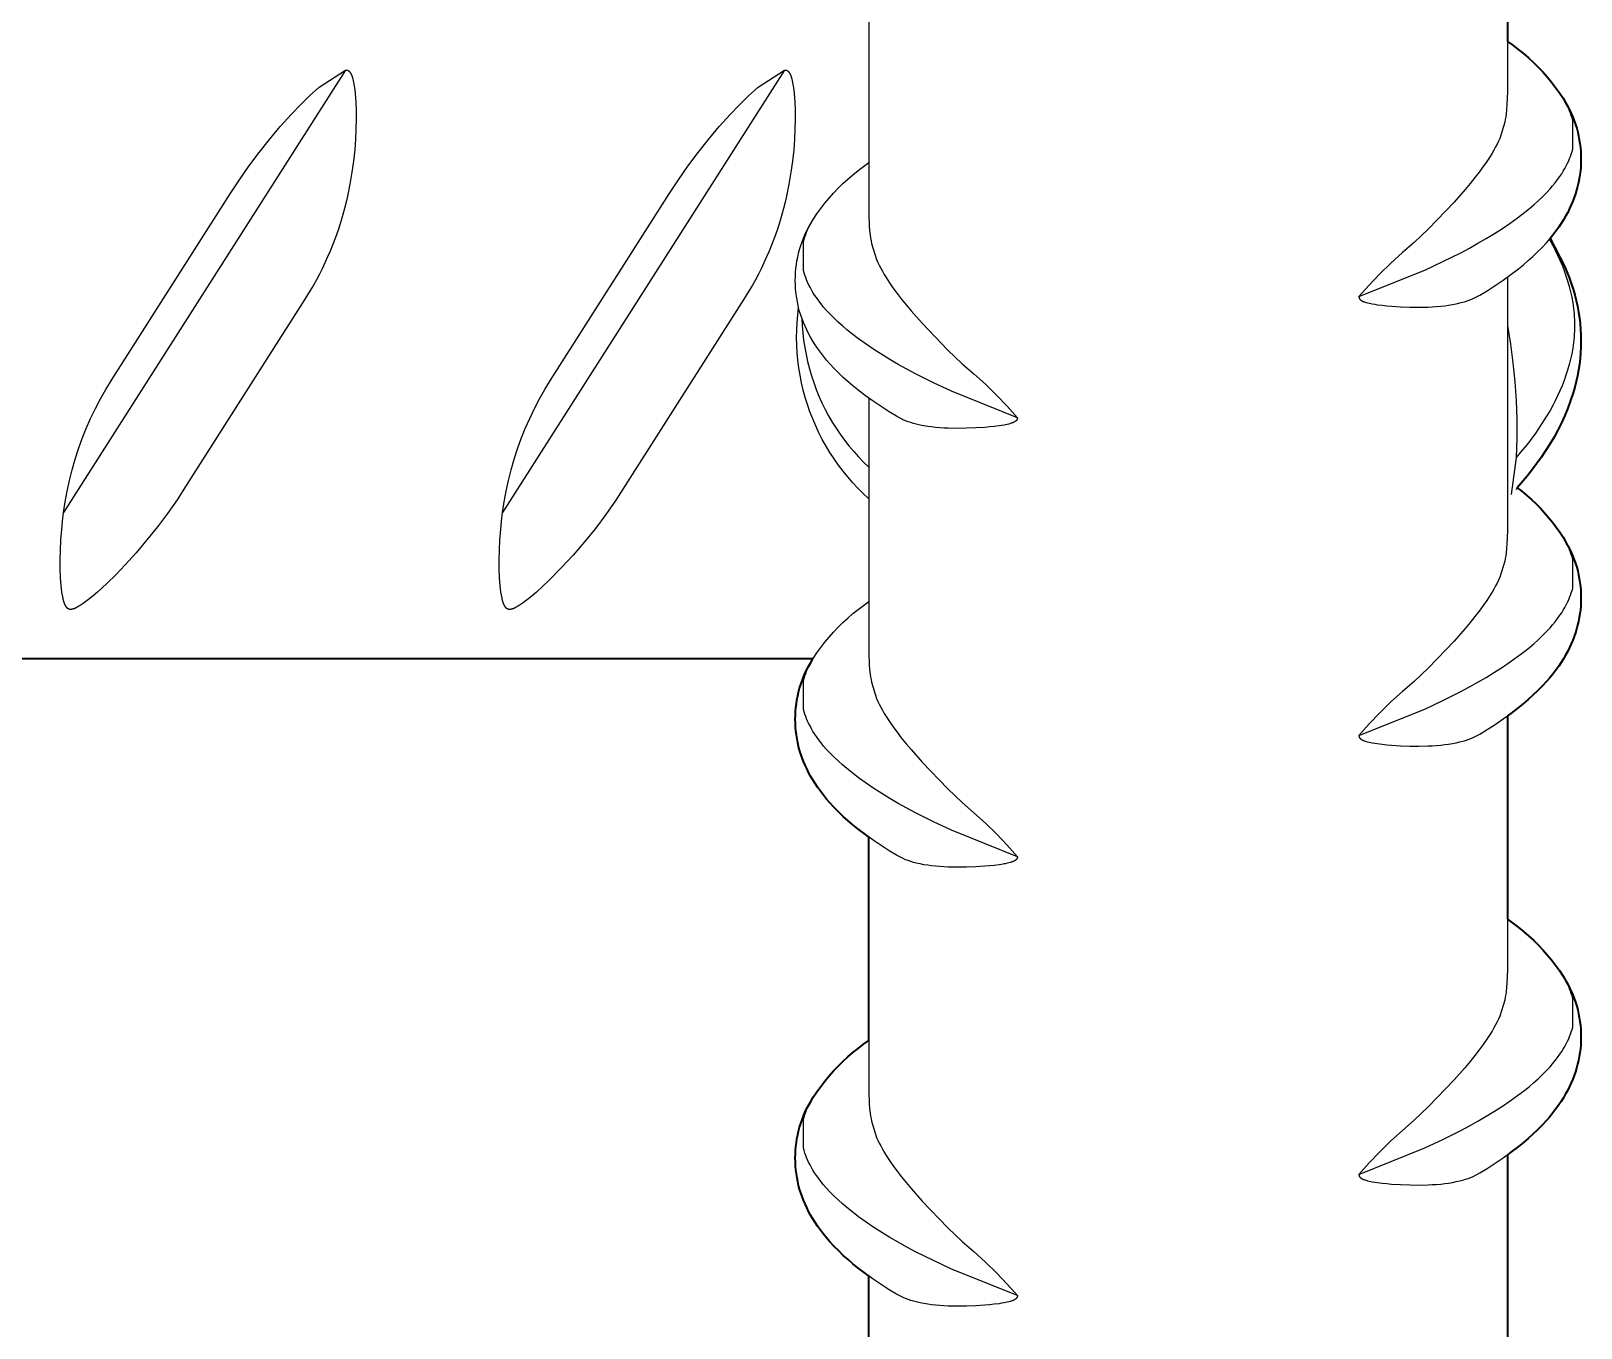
# Model space of a CAD drawing. Header units: millimetres. Extents: x -8 to 1608, y -703 to 404.
# Drawn here: x 705.15 to 743.99, y 168.25 to 200.75 of the extents above; entities that cross this region are included whole.
import ezdxf

# ---------------------------------------------------------------- set-up
doc = ezdxf.new("R2010")
doc.units = ezdxf.units.MM
doc.layers.add('Blocks', color=7, linetype='Continuous')
doc.layers.add('Blocks$Inner', color=7, linetype='Continuous', lineweight=25, true_color=0x007f00)
doc.layers.add('Blocks$Outline', color=7, linetype='Continuous', lineweight=35, true_color=0xff3f3f)

# ---------------------------------------------------------------- blocks, each defined once
blk = doc.blocks.new('Rebar Coffee Table Front')
at = {"layer": 'Blocks$Inner'}
for points in [[(742.145, 205.585), (742.145, 199.224), (742.134, 198.9), (742.125, 198.785), (742.112, 198.671), (742.103, 198.602), (742.091, 198.534), (742.078, 198.466), (741.951, 198.061), (741.919, 197.988), (741.885, 197.916), (741.848, 197.845), (741.805, 197.766), (741.76, 197.687), (741.712, 197.61), (741.628, 197.481), (741.541, 197.354), (741.438, 197.214), (741.332, 197.077), (741.212, 196.927), (741.088, 196.779), (740.81, 196.463), (740.165, 195.794), (739.806, 195.451), (739.512, 195.198), (739.226, 194.936), (738.949, 194.664), (738.682, 194.384), (738.424, 194.094), (740.074, 194.759), (740.528, 194.971), (740.974, 195.196), (741.192, 195.312), (741.407, 195.432), (741.616, 195.553), (741.823, 195.679), (742.021, 195.806), (742.216, 195.939), (742.401, 196.072), (742.583, 196.21), (742.696, 196.302), (742.808, 196.397), (742.916, 196.495), (743.018, 196.591), (743.116, 196.691), (743.212, 196.794), (743.278, 196.869), (743.341, 196.947), (743.402, 197.027), (743.461, 197.108), (743.504, 197.172), (743.545, 197.237), (743.583, 197.303), (743.62, 197.371), (743.654, 197.439), (743.68, 197.496), (743.704, 197.553), (743.726, 197.61), (743.746, 197.669), (743.764, 197.728), (743.78, 197.788), (743.78, 198.513), (743.764, 198.573), (743.746, 198.632), (743.726, 198.69), (743.704, 198.748), (743.68, 198.805), (743.654, 198.861), (743.544, 199.065), (743.45, 199.204), (743.352, 199.339), (743.249, 199.471), (743.142, 199.6), (743.03, 199.725), (742.915, 199.846), (742.796, 199.964), (742.673, 200.077), (742.546, 200.187), (742.416, 200.292), (742.282, 200.393), (742.145, 200.489)], [(726.145, 202.548), (726.145, 196.187), (726.156, 195.863), (726.165, 195.748), (726.178, 195.634), (726.187, 195.565), (726.199, 195.497), (726.212, 195.429), (726.339, 195.024), (726.371, 194.951), (726.405, 194.879), (726.442, 194.808), (726.485, 194.729), (726.53, 194.65), (726.578, 194.573), (726.662, 194.444), (726.749, 194.317), (726.852, 194.177), (726.958, 194.04), (727.078, 193.89), (727.202, 193.742), (727.48, 193.426), (728.125, 192.757), (728.484, 192.413), (728.778, 192.161), (729.064, 191.899), (729.341, 191.627), (729.608, 191.346), (729.866, 191.057), (728.216, 191.722), (727.762, 191.934), (727.316, 192.159), (727.098, 192.275), (726.883, 192.395), (726.674, 192.516), (726.467, 192.642), (726.269, 192.769), (726.074, 192.902), (725.888, 193.035), (725.707, 193.173), (725.594, 193.265), (725.482, 193.36), (725.373, 193.458), (725.272, 193.554), (725.173, 193.654), (725.078, 193.757), (725.012, 193.832), (724.949, 193.91), (724.888, 193.99), (724.829, 194.071), (724.786, 194.135), (724.745, 194.2), (724.707, 194.266), (724.67, 194.334), (724.636, 194.402), (724.61, 194.459), (724.586, 194.516), (724.564, 194.573), (724.544, 194.632), (724.526, 194.691), (724.51, 194.751), (724.51, 195.476), (724.526, 195.536), (724.544, 195.595), (724.564, 195.653), (724.586, 195.711), (724.61, 195.768), (724.636, 195.824), (724.746, 196.028), (724.84, 196.167), (724.938, 196.302), (725.041, 196.434), (725.148, 196.563), (725.259, 196.688), (725.375, 196.809), (725.494, 196.927), (725.617, 197.04), (725.744, 197.15), (725.874, 197.255), (726.008, 197.356), (726.145, 197.452)], [(713.034, 199.774), (705.969, 188.682), (706.009, 188.953), (706.058, 189.222), (706.116, 189.489), (706.182, 189.755), (706.258, 190.018), (706.342, 190.278), (706.435, 190.535), (706.536, 190.789), (706.646, 191.04), (706.764, 191.287), (706.89, 191.529), (707.025, 191.768), (707.167, 192.001), (710.142, 196.672), (710.372, 197.024), (710.612, 197.368), (710.864, 197.705), (711.125, 198.034), (711.396, 198.355), (711.678, 198.668), (711.9, 198.899), (712.13, 199.123), (712.368, 199.34), (713.034, 199.774), (713.038, 199.774), (713.042, 199.774), (713.046, 199.774), (713.05, 199.774), (713.054, 199.773), (713.058, 199.773), (713.061, 199.772), (713.065, 199.772), (713.069, 199.771), (713.072, 199.77), (713.076, 199.769), (713.08, 199.768), (713.083, 199.767), (713.087, 199.765), (713.09, 199.764), (713.093, 199.762), (713.095, 199.762), (713.097, 199.761), (713.1, 199.759), (713.104, 199.757), (713.107, 199.755), (713.11, 199.753), (713.113, 199.75), (713.116, 199.748), (713.119, 199.746), (713.122, 199.743), (713.125, 199.74), (713.128, 199.738), (713.131, 199.735), (713.133, 199.732), (713.136, 199.729), (713.138, 199.726), (713.141, 199.723), (713.144, 199.719), (713.147, 199.715), (713.15, 199.711), (713.153, 199.707), (713.156, 199.703), (713.158, 199.699), (713.161, 199.695), (713.163, 199.69), (713.168, 199.682), (713.173, 199.673), (713.177, 199.664), (713.181, 199.654), (713.186, 199.642), (713.191, 199.629), (713.196, 199.616), (713.2, 199.603), (713.208, 199.577), (713.215, 199.55), (713.226, 199.507), (713.235, 199.462), (713.243, 199.417), (713.25, 199.371), (713.263, 199.278), (713.273, 199.183), (713.282, 199.08), (713.289, 198.975), (713.297, 198.757), (713.299, 198.53), (713.294, 198.294), (713.282, 198.04), (713.262, 197.774), (713.232, 197.492), (713.193, 197.212), (713.142, 196.913), (713.081, 196.616), (713.045, 196.461), (713.006, 196.307), (712.964, 196.154), (712.919, 196.001), (712.852, 195.788), (712.778, 195.577), (712.707, 195.387), (712.646, 195.237), (712.583, 195.088), (712.516, 194.941), (712.446, 194.795), (712.376, 194.655), (712.303, 194.517), (712.227, 194.38), (712.148, 194.245), (712.015, 194.029), (709.04, 189.358), (708.81, 189.006), (708.57, 188.662), (708.318, 188.325), (708.057, 187.996), (707.786, 187.675), (707.504, 187.362), (707.282, 187.131), (707.052, 186.907), (706.814, 186.69), (706.706, 186.597), (706.595, 186.507), (706.528, 186.456), (706.46, 186.406), (706.406, 186.369), (706.379, 186.351), (706.351, 186.334), (706.328, 186.321), (706.305, 186.308), (706.281, 186.296), (706.269, 186.29), (706.257, 186.285), (706.248, 186.281), (706.239, 186.277), (706.23, 186.273), (706.22, 186.27), (706.211, 186.267), (706.202, 186.264), (706.192, 186.262), (706.187, 186.261), (706.182, 186.26), (706.175, 186.258), (706.168, 186.257), (706.164, 186.257), (706.16, 186.256), (706.156, 186.256), (706.153, 186.256), (706.149, 186.256), (706.145, 186.256), (706.141, 186.256), (706.138, 186.256), (706.134, 186.256), (706.13, 186.256), (706.126, 186.257), (706.123, 186.257), (706.119, 186.258), (706.116, 186.258), (706.113, 186.259), (706.11, 186.26), (706.107, 186.261), (706.103, 186.262), (706.1, 186.263), (706.097, 186.264), (706.094, 186.265), (706.091, 186.267), (706.088, 186.268), (706.085, 186.269), (706.082, 186.271), (706.079, 186.273), (706.076, 186.274), (706.074, 186.276), (706.071, 186.278), (706.068, 186.28), (706.065, 186.283), (706.062, 186.285), (706.059, 186.287), (706.056, 186.29), (706.054, 186.293), (706.051, 186.295), (706.048, 186.298), (706.046, 186.301), (706.044, 186.304), (706.041, 186.306), (706.039, 186.309), (706.037, 186.312), (706.032, 186.318), (706.029, 186.322), (706.027, 186.326), (706.024, 186.33), (706.022, 186.334), (706.017, 186.342), (706.013, 186.351), (706.009, 186.359), (706.005, 186.367), (706.001, 186.376), (705.997, 186.385), (705.993, 186.396), (705.988, 186.408), (705.984, 186.42), (705.98, 186.432), (705.973, 186.456), (705.967, 186.48), (705.96, 186.507), (705.954, 186.535), (705.939, 186.612), (705.927, 186.69), (705.917, 186.769), (705.909, 186.847), (705.893, 187.055), (705.885, 187.273), (705.883, 187.5), (705.888, 187.736), (705.9, 187.996), (705.92, 188.255), (705.942, 188.469), (705.969, 188.682)], [(724.034, 199.774), (724.038, 199.774), (724.042, 199.774), (724.046, 199.774), (724.05, 199.774), (724.054, 199.773), (724.058, 199.773), (724.061, 199.772), (724.065, 199.772), (724.069, 199.771), (724.072, 199.77), (724.076, 199.769), (724.08, 199.768), (724.083, 199.767), (724.087, 199.765), (724.09, 199.764), (724.093, 199.762), (724.095, 199.762), (724.097, 199.761), (724.1, 199.759), (724.104, 199.757), (724.107, 199.755), (724.11, 199.753), (724.113, 199.75), (724.116, 199.748), (724.119, 199.746), (724.122, 199.743), (724.125, 199.74), (724.128, 199.738), (724.131, 199.735), (724.133, 199.732), (724.136, 199.729), (724.138, 199.726), (724.141, 199.723), (724.144, 199.719), (724.147, 199.715), (724.15, 199.711), (724.153, 199.707), (724.156, 199.703), (724.158, 199.699), (724.161, 199.695), (724.163, 199.69), (724.168, 199.682), (724.173, 199.673), (724.177, 199.664), (724.181, 199.654), (724.186, 199.642), (724.191, 199.629), (724.196, 199.616), (724.2, 199.603), (724.208, 199.577), (724.215, 199.55), (724.226, 199.507), (724.235, 199.462), (724.243, 199.417), (724.25, 199.371), (724.263, 199.278), (724.273, 199.183), (724.282, 199.08), (724.289, 198.975), (724.297, 198.757), (724.299, 198.53), (724.294, 198.294), (724.282, 198.04), (724.262, 197.774), (724.232, 197.492), (724.193, 197.212), (724.142, 196.913), (724.081, 196.616), (724.045, 196.461), (724.006, 196.307), (723.964, 196.154), (723.919, 196.001), (723.852, 195.788), (723.778, 195.577), (723.707, 195.387), (723.646, 195.237), (723.583, 195.088), (723.516, 194.941), (723.446, 194.795), (723.376, 194.655), (723.303, 194.517), (723.227, 194.38), (723.148, 194.245), (723.015, 194.029), (720.04, 189.358), (719.803, 188.992), (719.553, 188.635), (719.292, 188.287), (719.019, 187.948), (718.734, 187.618), (718.438, 187.298), (718.131, 186.989), (717.814, 186.69), (717.706, 186.597), (717.595, 186.507), (717.528, 186.456), (717.46, 186.406), (717.406, 186.369), (717.379, 186.351), (717.351, 186.334), (717.328, 186.321), (717.305, 186.308), (717.281, 186.296), (717.269, 186.29), (717.257, 186.285), (717.248, 186.281), (717.239, 186.277), (717.23, 186.273), (717.22, 186.27), (717.211, 186.267), (717.202, 186.264), (717.192, 186.262), (717.187, 186.261), (717.182, 186.26), (717.175, 186.258), (717.168, 186.257), (717.164, 186.257), (717.16, 186.256), (717.156, 186.256), (717.153, 186.256), (717.149, 186.256), (717.145, 186.256), (717.141, 186.256), (717.138, 186.256), (717.134, 186.256), (717.13, 186.256), (717.126, 186.257), (717.123, 186.257), (717.119, 186.258), (717.116, 186.258), (717.113, 186.259), (717.11, 186.26), (717.107, 186.261), (717.103, 186.262), (717.1, 186.263), (717.097, 186.264), (717.094, 186.265), (717.091, 186.267), (717.088, 186.268), (717.085, 186.269), (717.082, 186.271), (717.079, 186.273), (717.076, 186.274), (717.074, 186.276), (717.071, 186.278), (717.068, 186.28), (717.065, 186.283), (717.062, 186.285), (717.059, 186.287), (717.056, 186.29), (717.054, 186.293), (717.051, 186.295), (717.048, 186.298), (717.046, 186.301), (717.044, 186.304), (717.041, 186.306), (717.039, 186.309), (717.037, 186.312), (717.032, 186.318), (717.029, 186.322), (717.027, 186.326), (717.024, 186.33), (717.022, 186.334), (717.017, 186.342), (717.013, 186.351), (717.009, 186.359), (717.005, 186.367), (717.001, 186.376), (716.997, 186.385), (716.993, 186.396), (716.988, 186.408), (716.984, 186.42), (716.98, 186.432), (716.973, 186.456), (716.967, 186.48), (716.96, 186.507), (716.954, 186.535), (716.939, 186.612), (716.927, 186.69), (716.917, 186.769), (716.909, 186.847), (716.893, 187.055), (716.885, 187.273), (716.883, 187.5), (716.888, 187.736), (716.9, 187.996), (716.92, 188.255), (716.942, 188.469), (716.969, 188.682)], [(738.424, 194.094), (738.424, 194.09), (738.424, 194.086), (738.424, 194.084), (738.424, 194.082), (738.425, 194.08), (738.425, 194.078), (738.425, 194.077), (738.425, 194.075), (738.426, 194.073), (738.426, 194.071), (738.426, 194.069), (738.427, 194.067), (738.427, 194.065), (738.428, 194.064), (738.429, 194.062), (738.429, 194.06), (738.43, 194.058), (738.431, 194.056), (738.431, 194.054), (738.432, 194.053), (738.433, 194.051), (738.434, 194.049), (738.435, 194.047), (738.436, 194.046), (738.437, 194.044), (738.438, 194.042), (738.439, 194.041), (738.44, 194.039), (738.441, 194.037), (738.442, 194.036), (738.444, 194.034), (738.445, 194.032), (738.447, 194.03), (738.448, 194.028), (738.45, 194.027), (738.451, 194.025), (738.453, 194.023), (738.455, 194.021), (738.458, 194.018), (738.462, 194.015), (738.465, 194.012), (738.469, 194.009), (738.473, 194.006), (738.477, 194.003), (738.481, 194.001), (738.485, 193.998), (738.489, 193.995), (738.493, 193.993), (738.501, 193.988), (738.507, 193.985), (738.514, 193.982), (738.526, 193.976), (738.538, 193.971), (738.551, 193.966), (738.564, 193.961), (738.577, 193.957), (738.603, 193.949), (738.642, 193.938), (738.681, 193.929), (738.72, 193.92), (738.759, 193.913), (738.82, 193.902), (738.882, 193.893), (739.003, 193.878), (739.122, 193.865), (739.24, 193.855), (739.469, 193.84), (739.698, 193.831), (739.927, 193.829), (740.156, 193.834), (740.263, 193.839), (740.37, 193.846), (740.473, 193.855), (740.575, 193.866), (740.671, 193.879), (740.767, 193.895), (740.862, 193.914), (740.956, 193.935), (741.024, 193.953), (741.091, 193.973), (741.158, 193.996), (741.224, 194.02), (741.289, 194.047), (741.452, 194.132), (741.635, 194.243), (741.838, 194.374), (742.039, 194.51), (742.233, 194.649), (742.423, 194.795), (742.546, 194.894), (742.667, 194.997), (742.785, 195.103), (742.901, 195.214), (743.013, 195.328), (743.122, 195.445), (743.204, 195.54), (743.283, 195.636), (743.359, 195.736), (743.432, 195.837), (743.492, 195.927), (743.549, 196.018), (743.604, 196.112), (743.655, 196.207), (743.703, 196.303), (743.744, 196.392), (743.783, 196.483), (743.818, 196.575), (743.85, 196.668), (743.879, 196.762), (743.904, 196.857), (743.926, 196.952), (743.945, 197.049), (743.961, 197.146), (743.973, 197.244), (743.981, 197.342), (743.986, 197.44), (743.988, 197.538), (743.986, 197.636), (743.981, 197.735), (743.973, 197.833), (743.961, 197.93), (743.946, 198.027), (743.927, 198.124), (743.905, 198.22), (743.88, 198.315), (743.851, 198.409), (743.819, 198.502), (743.784, 198.594), (743.746, 198.684), (743.704, 198.773), (743.66, 198.861), (743.599, 198.963)], [(729.866, 191.057), (729.866, 191.053), (729.866, 191.049), (729.866, 191.047), (729.865, 191.045), (729.865, 191.043), (729.865, 191.041), (729.865, 191.04), (729.865, 191.038), (729.864, 191.036), (729.864, 191.034), (729.863, 191.032), (729.863, 191.03), (729.862, 191.028), (729.862, 191.026), (729.861, 191.025), (729.861, 191.023), (729.86, 191.021), (729.859, 191.019), (729.859, 191.017), (729.858, 191.016), (729.857, 191.014), (729.856, 191.012), (729.855, 191.01), (729.854, 191.009), (729.853, 191.007), (729.852, 191.005), (729.851, 191.004), (729.85, 191.002), (729.849, 191), (729.848, 190.999), (729.846, 190.997), (729.845, 190.995), (729.843, 190.993), (729.842, 190.991), (729.84, 190.99), (729.839, 190.988), (729.837, 190.986), (729.835, 190.984), (729.832, 190.981), (729.828, 190.978), (729.825, 190.975), (729.821, 190.972), (729.817, 190.969), (729.813, 190.966), (729.809, 190.964), (729.805, 190.961), (729.801, 190.958), (729.797, 190.956), (729.789, 190.951), (729.783, 190.948), (729.776, 190.945), (729.764, 190.939), (729.751, 190.934), (729.739, 190.929), (729.726, 190.924), (729.713, 190.92), (729.687, 190.912), (729.648, 190.901), (729.609, 190.892), (729.57, 190.883), (729.531, 190.876), (729.47, 190.865), (729.408, 190.856), (729.287, 190.841), (729.168, 190.828), (729.05, 190.818), (728.821, 190.803), (728.592, 190.794), (728.363, 190.792), (728.134, 190.797), (728.027, 190.802), (727.92, 190.809), (727.817, 190.818), (727.715, 190.829), (727.619, 190.842), (727.523, 190.858), (727.428, 190.877), (727.334, 190.898), (727.266, 190.916), (727.199, 190.936), (727.132, 190.959), (727.066, 190.983), (727.001, 191.01), (726.838, 191.095), (726.655, 191.206), (726.452, 191.337), (726.251, 191.473), (726.057, 191.612), (725.867, 191.758), (725.744, 191.857), (725.623, 191.96), (725.505, 192.066), (725.389, 192.177), (725.276, 192.291), (725.168, 192.408), (725.086, 192.503), (725.007, 192.599), (724.931, 192.699), (724.858, 192.8), (724.798, 192.89), (724.741, 192.981), (724.686, 193.075), (724.635, 193.17), (724.587, 193.266), (724.545, 193.355), (724.507, 193.446), (724.472, 193.538), (724.44, 193.631), (724.411, 193.725), (724.386, 193.82), (724.363, 193.915), (724.345, 194.012), (724.329, 194.109), (724.317, 194.207), (724.309, 194.305), (724.304, 194.403), (724.302, 194.501), (724.303, 194.599), (724.309, 194.698), (724.317, 194.796), (724.329, 194.893), (724.344, 194.99), (724.363, 195.087), (724.385, 195.183), (724.41, 195.278), (724.439, 195.372), (724.471, 195.465), (724.506, 195.557), (724.544, 195.647), (724.586, 195.736), (724.63, 195.824), (724.678, 195.91)], [(743.214, 195.551), (743.575, 194.86), (743.635, 194.717), (743.691, 194.573), (743.743, 194.426), (743.791, 194.279), (743.832, 194.138), (743.868, 193.996), (743.9, 193.853), (743.927, 193.709), (743.949, 193.564), (743.966, 193.419), (743.979, 193.273), (743.986, 193.127), (743.988, 192.98), (743.986, 192.834), (743.979, 192.688), (743.966, 192.542), (743.949, 192.396), (743.927, 192.251), (743.9, 192.107), (743.868, 191.964), (743.832, 191.822), (743.791, 191.682), (743.727, 191.491), (743.657, 191.302), (743.58, 191.116), (743.497, 190.932), (743.407, 190.752), (743.312, 190.575), (743.21, 190.401), (743.103, 190.23), (742.99, 190.064), (742.877, 189.905), (742.76, 189.749), (742.64, 189.596), (742.357, 189.262)], [(743.195, 195.529), (743.279, 195.38), (743.343, 195.257), (743.403, 195.133), (743.461, 195.007), (743.515, 194.879), (743.565, 194.75), (743.612, 194.619), (743.654, 194.487), (743.693, 194.352), (743.727, 194.216), (743.756, 194.078), (743.78, 193.94), (743.791, 193.87), (743.8, 193.799), (743.808, 193.728), (743.814, 193.656), (743.819, 193.585), (743.822, 193.514), (743.825, 193.442), (743.825, 193.371), (743.825, 193.299), (743.822, 193.228), (743.819, 193.157), (743.814, 193.085), (743.808, 193.014), (743.8, 192.943), (743.791, 192.872), (743.78, 192.802), (743.756, 192.663), (743.727, 192.526), (743.693, 192.39), (743.654, 192.255), (743.612, 192.123), (743.565, 191.992), (743.515, 191.862), (743.461, 191.735), (743.403, 191.609), (743.343, 191.485), (743.279, 191.362), (743.212, 191.241), (743.142, 191.121), (743.069, 191.003), (742.994, 190.886), (742.916, 190.772), (742.836, 190.658), (742.754, 190.545), (742.669, 190.434), (742.583, 190.325), (742.476, 190.195), (742.367, 190.067)], [(742.145, 194.585), (742.145, 188.224), (742.134, 187.9), (742.125, 187.785), (742.112, 187.671), (742.103, 187.602), (742.091, 187.534), (742.078, 187.466), (741.951, 187.061), (741.919, 186.988), (741.885, 186.916), (741.848, 186.845), (741.805, 186.766), (741.76, 186.687), (741.712, 186.61), (741.628, 186.481), (741.541, 186.354), (741.438, 186.214), (741.332, 186.077), (741.212, 185.927), (741.088, 185.779), (740.81, 185.463), (740.165, 184.794), (739.806, 184.451), (739.512, 184.198), (739.226, 183.936), (738.949, 183.664), (738.682, 183.384), (738.424, 183.094), (738.424, 183.09), (738.424, 183.086), (738.424, 183.084), (738.424, 183.082), (738.425, 183.08), (738.425, 183.078), (738.425, 183.077), (738.425, 183.075), (738.426, 183.073), (738.426, 183.071), (738.426, 183.069), (738.427, 183.067), (738.427, 183.065), (738.428, 183.064), (738.429, 183.062), (738.429, 183.06), (738.43, 183.058), (738.431, 183.056), (738.431, 183.054), (738.432, 183.053), (738.433, 183.051), (738.434, 183.049), (738.435, 183.047), (738.436, 183.046), (738.437, 183.044), (738.438, 183.042), (738.439, 183.041), (738.44, 183.039), (738.441, 183.037), (738.442, 183.036), (738.444, 183.034), (738.445, 183.032), (738.447, 183.03), (738.448, 183.028), (738.45, 183.027), (738.451, 183.025), (738.453, 183.023), (738.455, 183.021), (738.458, 183.018), (738.462, 183.015), (738.465, 183.012), (738.469, 183.009), (738.473, 183.006), (738.477, 183.003), (738.481, 183.001), (738.485, 182.998), (738.489, 182.995), (738.493, 182.993), (738.501, 182.988), (738.507, 182.985), (738.514, 182.982), (738.526, 182.976), (738.538, 182.971), (738.551, 182.966), (738.564, 182.961), (738.577, 182.957), (738.603, 182.949), (738.642, 182.938), (738.681, 182.929), (738.72, 182.92), (738.759, 182.913), (738.82, 182.902), (738.882, 182.893), (739.003, 182.878), (739.122, 182.865), (739.24, 182.855), (739.469, 182.84), (739.698, 182.831), (739.927, 182.829), (740.156, 182.834), (740.263, 182.839), (740.37, 182.846), (740.473, 182.855), (740.575, 182.866), (740.671, 182.879), (740.767, 182.895), (740.862, 182.914), (740.956, 182.935), (741.024, 182.953), (741.091, 182.973), (741.158, 182.996), (741.224, 183.02), (741.289, 183.047), (741.452, 183.132), (741.635, 183.243), (741.838, 183.374), (742.039, 183.51), (742.233, 183.649), (742.423, 183.795), (742.546, 183.894), (742.667, 183.997), (742.785, 184.103), (742.901, 184.214), (743.013, 184.328), (743.122, 184.445), (743.204, 184.54), (743.283, 184.636), (743.359, 184.736), (743.432, 184.837), (743.492, 184.927), (743.549, 185.018), (743.604, 185.112), (743.655, 185.207), (743.703, 185.303), (743.744, 185.392), (743.783, 185.483), (743.818, 185.575), (743.85, 185.668), (743.879, 185.762), (743.904, 185.857), (743.926, 185.952), (743.945, 186.049), (743.961, 186.146), (743.973, 186.244), (743.981, 186.342), (743.986, 186.44), (743.988, 186.538), (743.986, 186.636), (743.981, 186.735), (743.973, 186.833), (743.961, 186.93), (743.946, 187.027), (743.927, 187.124), (743.905, 187.22), (743.88, 187.315), (743.851, 187.409), (743.819, 187.502), (743.784, 187.594), (743.746, 187.684), (743.704, 187.773), (743.66, 187.861), (743.599, 187.947)], [(726.145, 189.03), (726.006, 189.159), (725.871, 189.293), (725.742, 189.432), (725.617, 189.575), (725.497, 189.722), (725.383, 189.873), (725.273, 190.029), (725.17, 190.188), (725.072, 190.35), (724.979, 190.516), (724.893, 190.685), (724.812, 190.857), (724.737, 191.031), (724.669, 191.208), (724.607, 191.388), (724.55, 191.569), (724.501, 191.752), (724.458, 191.937), (724.421, 192.123), (724.391, 192.311), (724.367, 192.499), (724.35, 192.688), (724.339, 192.878), (724.335, 193.068), (724.338, 193.257), (724.347, 193.447), (724.363, 193.636), (724.385, 193.825)], [(724.469, 193.549), (724.477, 193.367), (724.491, 193.185), (724.511, 193.003), (724.537, 192.823), (724.57, 192.643), (724.609, 192.465), (724.654, 192.288), (724.705, 192.113), (724.762, 191.94), (724.826, 191.769), (724.895, 191.6), (724.969, 191.433), (725.05, 191.27), (725.136, 191.109), (725.228, 190.951), (725.325, 190.796), (725.427, 190.645), (725.535, 190.498), (725.647, 190.354), (725.765, 190.215), (725.887, 190.079), (726.014, 189.948), (726.145, 189.821)], [(742.145, 193.372), (742.221, 192.904), (742.283, 192.434), (742.329, 191.962), (742.361, 191.489), (742.378, 191.015), (742.38, 190.541), (742.367, 190.067), (742.242, 189.135)], [(726.145, 191.548), (726.145, 185.187), (726.156, 184.863), (726.165, 184.748), (726.178, 184.634), (726.187, 184.565), (726.199, 184.497), (726.212, 184.429), (726.339, 184.024), (726.371, 183.951), (726.405, 183.879), (726.442, 183.808), (726.485, 183.729), (726.53, 183.65), (726.578, 183.573), (726.662, 183.444), (726.749, 183.317), (726.852, 183.177), (726.958, 183.04), (727.078, 182.89), (727.202, 182.742), (727.48, 182.426), (728.125, 181.757), (728.484, 181.413), (728.778, 181.161), (729.064, 180.899), (729.341, 180.627), (729.608, 180.346), (729.866, 180.057), (728.216, 180.722), (727.762, 180.934), (727.316, 181.159), (727.098, 181.275), (726.883, 181.395), (726.674, 181.516), (726.467, 181.642), (726.269, 181.769), (726.074, 181.902), (725.888, 182.035), (725.707, 182.173), (725.594, 182.265), (725.482, 182.36), (725.373, 182.458), (725.272, 182.554), (725.173, 182.654), (725.078, 182.757), (725.012, 182.832), (724.949, 182.91), (724.888, 182.99), (724.829, 183.071), (724.786, 183.135), (724.745, 183.2), (724.707, 183.266), (724.67, 183.334), (724.636, 183.402), (724.61, 183.459), (724.586, 183.516), (724.564, 183.573), (724.544, 183.632), (724.526, 183.691), (724.51, 183.751), (724.51, 184.476), (724.526, 184.536), (724.544, 184.595), (724.564, 184.653), (724.586, 184.711), (724.61, 184.768), (724.636, 184.824), (724.746, 185.028), (724.84, 185.167), (724.938, 185.302), (725.041, 185.434), (725.148, 185.563), (725.259, 185.688), (725.375, 185.809), (725.494, 185.927), (725.617, 186.04), (725.744, 186.15), (725.874, 186.255), (726.008, 186.356), (726.145, 186.452)], [(738.424, 183.094), (740.074, 183.759), (740.528, 183.971), (740.974, 184.196), (741.192, 184.312), (741.407, 184.432), (741.616, 184.553), (741.823, 184.679), (742.021, 184.806), (742.216, 184.939), (742.401, 185.072), (742.583, 185.21), (742.696, 185.302), (742.808, 185.397), (742.916, 185.495), (743.018, 185.591), (743.116, 185.691), (743.212, 185.794), (743.278, 185.869), (743.341, 185.947), (743.402, 186.027), (743.461, 186.108), (743.504, 186.172), (743.545, 186.237), (743.583, 186.303), (743.62, 186.371), (743.654, 186.439), (743.68, 186.496), (743.704, 186.553), (743.726, 186.61), (743.746, 186.669), (743.764, 186.728), (743.78, 186.788), (743.78, 187.513), (743.764, 187.573), (743.746, 187.632), (743.726, 187.69), (743.704, 187.748), (743.68, 187.805), (743.654, 187.861), (743.544, 188.065), (743.458, 188.193), (743.369, 188.319), (743.275, 188.442), (743.177, 188.562), (743.076, 188.678), (742.971, 188.791), (742.862, 188.901), (742.75, 189.007), (742.634, 189.109), (742.515, 189.208), (742.392, 189.303)], [(59.552, 185.015), (162.015, 185.015), (170.181, 185.015), (177.071, 185.015), (181.181, 185.015), (192.181, 185.015), (232.071, 185.015), (236.181, 185.015), (247.181, 185.015), (287.071, 185.015), (404.015, 185.015), (580.015, 185.015), (724.738, 185.015)], [(729.866, 180.057), (729.866, 180.053), (729.866, 180.049), (729.866, 180.047), (729.865, 180.045), (729.865, 180.043), (729.865, 180.041), (729.865, 180.04), (729.865, 180.038), (729.864, 180.036), (729.864, 180.034), (729.863, 180.032), (729.863, 180.03), (729.862, 180.028), (729.862, 180.026), (729.861, 180.025), (729.861, 180.023), (729.86, 180.021), (729.859, 180.019), (729.859, 180.017), (729.858, 180.016), (729.857, 180.014), (729.856, 180.012), (729.855, 180.01), (729.854, 180.009), (729.853, 180.007), (729.852, 180.005), (729.851, 180.004), (729.85, 180.002), (729.849, 180), (729.848, 179.999), (729.846, 179.997), (729.845, 179.995), (729.843, 179.993), (729.842, 179.991), (729.84, 179.99), (729.839, 179.988), (729.837, 179.986), (729.835, 179.984), (729.832, 179.981), (729.828, 179.978), (729.825, 179.975), (729.821, 179.972), (729.817, 179.969), (729.813, 179.966), (729.809, 179.964), (729.805, 179.961), (729.801, 179.958), (729.797, 179.956), (729.789, 179.951), (729.783, 179.948), (729.776, 179.945), (729.764, 179.939), (729.751, 179.934), (729.739, 179.929), (729.726, 179.924), (729.713, 179.92), (729.687, 179.912), (729.648, 179.901), (729.609, 179.892), (729.57, 179.883), (729.531, 179.876), (729.47, 179.865), (729.408, 179.856), (729.287, 179.841), (729.168, 179.828), (729.05, 179.818), (728.821, 179.803), (728.592, 179.794), (728.363, 179.792), (728.134, 179.797), (728.027, 179.802), (727.92, 179.809), (727.817, 179.818), (727.715, 179.829), (727.619, 179.842), (727.523, 179.858), (727.428, 179.877), (727.334, 179.898), (727.266, 179.916), (727.199, 179.936), (727.132, 179.959), (727.066, 179.983), (727.001, 180.01), (726.838, 180.095), (726.655, 180.206), (726.452, 180.337), (726.251, 180.473), (726.057, 180.612), (725.867, 180.758), (725.744, 180.857), (725.623, 180.96), (725.505, 181.066), (725.389, 181.177), (725.276, 181.291), (725.168, 181.408), (725.086, 181.503), (725.007, 181.599), (724.931, 181.699), (724.858, 181.8), (724.798, 181.89), (724.741, 181.981), (724.686, 182.075), (724.635, 182.17), (724.587, 182.266), (724.545, 182.355), (724.507, 182.446), (724.472, 182.538), (724.44, 182.631), (724.411, 182.725), (724.386, 182.82), (724.363, 182.915), (724.345, 183.012), (724.329, 183.109), (724.317, 183.207), (724.309, 183.305), (724.304, 183.403), (724.302, 183.501), (724.303, 183.599), (724.309, 183.698), (724.317, 183.796), (724.329, 183.893), (724.344, 183.99), (724.363, 184.087), (724.385, 184.183), (724.41, 184.278), (724.439, 184.372), (724.471, 184.465), (724.506, 184.557), (724.544, 184.647), (724.586, 184.736), (724.63, 184.824), (724.682, 184.91)], [(742.145, 183.585), (742.145, 177.224), (742.134, 176.9), (742.125, 176.785), (742.112, 176.671), (742.103, 176.602), (742.091, 176.534), (742.078, 176.466), (741.951, 176.061), (741.919, 175.988), (741.885, 175.916), (741.848, 175.845), (741.805, 175.766), (741.76, 175.687), (741.712, 175.61), (741.628, 175.481), (741.541, 175.354), (741.438, 175.214), (741.332, 175.077), (741.212, 174.927), (741.088, 174.779), (740.81, 174.463), (740.165, 173.794), (739.806, 173.451), (739.512, 173.198), (739.226, 172.936), (738.949, 172.664), (738.682, 172.384), (738.424, 172.094), (738.424, 172.09), (738.424, 172.086), (738.424, 172.084), (738.424, 172.082), (738.425, 172.08), (738.425, 172.078), (738.425, 172.077), (738.425, 172.075), (738.426, 172.073), (738.426, 172.071), (738.426, 172.069), (738.427, 172.067), (738.427, 172.065), (738.428, 172.064), (738.429, 172.062), (738.429, 172.06), (738.43, 172.058), (738.431, 172.056), (738.431, 172.054), (738.432, 172.053), (738.433, 172.051), (738.434, 172.049), (738.435, 172.047), (738.436, 172.046), (738.437, 172.044), (738.438, 172.042), (738.439, 172.041), (738.44, 172.039), (738.441, 172.037), (738.442, 172.036), (738.444, 172.034), (738.445, 172.032), (738.447, 172.03), (738.448, 172.028), (738.45, 172.027), (738.451, 172.025), (738.453, 172.023), (738.455, 172.021), (738.458, 172.018), (738.462, 172.015), (738.465, 172.012), (738.469, 172.009), (738.473, 172.006), (738.477, 172.003), (738.481, 172.001), (738.485, 171.998), (738.489, 171.995), (738.493, 171.993), (738.501, 171.988), (738.507, 171.985), (738.514, 171.982), (738.526, 171.976), (738.538, 171.971), (738.551, 171.966), (738.564, 171.961), (738.577, 171.957), (738.603, 171.949), (738.642, 171.938), (738.681, 171.929), (738.72, 171.92), (738.759, 171.913), (738.82, 171.902), (738.882, 171.893), (739.003, 171.878), (739.122, 171.865), (739.24, 171.855), (739.469, 171.84), (739.698, 171.831), (739.927, 171.829), (740.156, 171.834), (740.263, 171.839), (740.37, 171.846), (740.473, 171.855), (740.575, 171.866), (740.671, 171.879), (740.767, 171.895), (740.862, 171.914), (740.956, 171.935), (741.024, 171.953), (741.091, 171.973), (741.158, 171.996), (741.224, 172.02), (741.289, 172.047), (741.452, 172.132), (741.635, 172.243), (741.838, 172.374), (742.039, 172.51), (742.233, 172.649), (742.423, 172.795), (742.546, 172.894), (742.667, 172.997), (742.785, 173.103), (742.901, 173.214), (743.013, 173.328), (743.122, 173.445), (743.204, 173.54), (743.283, 173.636), (743.359, 173.736), (743.432, 173.837), (743.492, 173.927), (743.549, 174.018), (743.604, 174.112), (743.655, 174.207), (743.703, 174.303), (743.744, 174.392), (743.783, 174.483), (743.818, 174.575), (743.85, 174.668), (743.879, 174.762), (743.904, 174.857), (743.926, 174.952), (743.945, 175.049), (743.961, 175.146), (743.973, 175.244), (743.981, 175.342), (743.986, 175.44), (743.988, 175.538), (743.986, 175.636), (743.981, 175.735), (743.973, 175.833), (743.961, 175.93), (743.946, 176.027), (743.927, 176.124), (743.905, 176.22), (743.88, 176.315), (743.851, 176.409), (743.819, 176.502), (743.784, 176.594), (743.746, 176.684), (743.704, 176.773), (743.66, 176.861), (743.608, 176.947)], [(726.145, 180.548), (726.145, 174.187), (726.156, 173.863), (726.165, 173.748), (726.178, 173.634), (726.187, 173.565), (726.199, 173.497), (726.212, 173.429), (726.339, 173.024), (726.371, 172.951), (726.405, 172.879), (726.442, 172.808), (726.485, 172.729), (726.53, 172.65), (726.578, 172.573), (726.662, 172.444), (726.749, 172.317), (726.852, 172.177), (726.958, 172.04), (727.078, 171.89), (727.202, 171.742), (727.48, 171.426), (728.125, 170.757), (728.484, 170.413), (728.778, 170.161), (729.064, 169.899), (729.341, 169.627), (729.608, 169.346), (729.866, 169.057), (728.216, 169.722), (727.762, 169.934), (727.316, 170.159), (727.098, 170.275), (726.883, 170.395), (726.674, 170.516), (726.467, 170.642), (726.269, 170.769), (726.074, 170.902), (725.888, 171.035), (725.707, 171.173), (725.594, 171.265), (725.482, 171.36), (725.373, 171.458), (725.272, 171.554), (725.173, 171.654), (725.078, 171.757), (725.012, 171.832), (724.949, 171.91), (724.888, 171.99), (724.829, 172.071), (724.786, 172.135), (724.745, 172.2), (724.707, 172.266), (724.67, 172.334), (724.636, 172.402), (724.61, 172.459), (724.586, 172.516), (724.564, 172.573), (724.544, 172.632), (724.526, 172.691), (724.51, 172.751), (724.51, 173.476), (724.526, 173.536), (724.544, 173.595), (724.564, 173.653), (724.586, 173.711), (724.61, 173.768), (724.636, 173.824), (724.746, 174.028), (724.84, 174.167), (724.938, 174.302), (725.041, 174.434), (725.148, 174.563), (725.259, 174.688), (725.375, 174.809), (725.494, 174.927), (725.617, 175.04), (725.744, 175.15), (725.874, 175.255), (726.008, 175.356), (726.145, 175.452)], [(738.424, 172.094), (740.074, 172.759), (740.528, 172.971), (740.974, 173.196), (741.192, 173.312), (741.407, 173.432), (741.616, 173.553), (741.823, 173.679), (742.021, 173.806), (742.216, 173.939), (742.401, 174.072), (742.583, 174.21), (742.696, 174.302), (742.808, 174.397), (742.916, 174.495), (743.018, 174.591), (743.116, 174.691), (743.212, 174.794), (743.278, 174.869), (743.341, 174.947), (743.402, 175.027), (743.461, 175.108), (743.504, 175.172), (743.545, 175.237), (743.583, 175.303), (743.62, 175.371), (743.654, 175.439), (743.68, 175.496), (743.704, 175.553), (743.726, 175.61), (743.746, 175.669), (743.764, 175.728), (743.78, 175.788), (743.78, 176.513), (743.764, 176.573), (743.746, 176.632), (743.726, 176.69), (743.704, 176.748), (743.68, 176.805), (743.654, 176.861), (743.544, 177.065), (743.45, 177.204), (743.352, 177.339), (743.249, 177.471), (743.142, 177.6), (743.03, 177.725), (742.915, 177.846), (742.796, 177.964), (742.673, 178.077), (742.546, 178.187), (742.416, 178.292), (742.282, 178.393), (742.145, 178.489)], [(729.866, 169.057), (729.866, 169.053), (729.866, 169.049), (729.866, 169.047), (729.865, 169.045), (729.865, 169.043), (729.865, 169.041), (729.865, 169.04), (729.865, 169.038), (729.864, 169.036), (729.864, 169.034), (729.863, 169.032), (729.863, 169.03), (729.862, 169.028), (729.862, 169.026), (729.861, 169.025), (729.861, 169.023), (729.86, 169.021), (729.859, 169.019), (729.859, 169.017), (729.858, 169.016), (729.857, 169.014), (729.856, 169.012), (729.855, 169.01), (729.854, 169.009), (729.853, 169.007), (729.852, 169.005), (729.851, 169.004), (729.85, 169.002), (729.849, 169), (729.848, 168.999), (729.846, 168.997), (729.845, 168.995), (729.843, 168.993), (729.842, 168.991), (729.84, 168.99), (729.839, 168.988), (729.837, 168.986), (729.835, 168.984), (729.832, 168.981), (729.828, 168.978), (729.825, 168.975), (729.821, 168.972), (729.817, 168.969), (729.813, 168.966), (729.809, 168.964), (729.805, 168.961), (729.801, 168.958), (729.797, 168.956), (729.789, 168.951), (729.783, 168.948), (729.776, 168.945), (729.764, 168.939), (729.751, 168.934), (729.739, 168.929), (729.726, 168.924), (729.713, 168.92), (729.687, 168.912), (729.648, 168.901), (729.609, 168.892), (729.57, 168.883), (729.531, 168.876), (729.47, 168.865), (729.408, 168.856), (729.287, 168.841), (729.168, 168.828), (729.05, 168.818), (728.821, 168.803), (728.592, 168.794), (728.363, 168.792), (728.134, 168.797), (728.027, 168.802), (727.92, 168.809), (727.817, 168.818), (727.715, 168.829), (727.619, 168.842), (727.523, 168.858), (727.428, 168.877), (727.334, 168.898), (727.266, 168.916), (727.199, 168.936), (727.132, 168.959), (727.066, 168.983), (727.001, 169.01), (726.838, 169.095), (726.655, 169.206), (726.452, 169.337), (726.251, 169.473), (726.057, 169.612), (725.867, 169.758), (725.744, 169.857), (725.623, 169.96), (725.505, 170.066), (725.389, 170.177), (725.276, 170.291), (725.168, 170.408), (725.086, 170.503), (725.007, 170.599), (724.931, 170.699), (724.858, 170.8), (724.798, 170.89), (724.741, 170.981), (724.686, 171.075), (724.635, 171.17), (724.587, 171.266), (724.545, 171.355), (724.507, 171.446), (724.472, 171.538), (724.44, 171.631), (724.411, 171.725), (724.386, 171.82), (724.363, 171.915), (724.345, 172.012), (724.329, 172.109), (724.317, 172.207), (724.309, 172.305), (724.304, 172.403), (724.302, 172.501), (724.303, 172.599), (724.309, 172.698), (724.317, 172.796), (724.329, 172.893), (724.344, 172.99), (724.363, 173.087), (724.385, 173.183), (724.41, 173.278), (724.439, 173.372), (724.471, 173.465), (724.506, 173.557), (724.544, 173.647), (724.586, 173.736), (724.63, 173.824), (724.682, 173.91)], [(742.145, 172.585), (742.145, 166.224)], [(726.145, 169.548), (726.145, 163.187)]]:
    blk.add_lwpolyline(points, dxfattribs=at)
blk.add_lwpolyline([(721.142, 196.672), (721.372, 197.024), (721.612, 197.368), (721.864, 197.705), (722.125, 198.034), (722.396, 198.355), (722.678, 198.668), (722.9, 198.899), (723.13, 199.123), (723.368, 199.34), (724.034, 199.774), (716.969, 188.682), (717.009, 188.953), (717.058, 189.222), (717.116, 189.489), (717.182, 189.755), (717.258, 190.018), (717.342, 190.278), (717.435, 190.535), (717.536, 190.789), (717.646, 191.04), (717.764, 191.287), (717.89, 191.529), (718.025, 191.768), (718.167, 192.001)], close=True, dxfattribs=at)
at = {"layer": 'Blocks$Outline'}
for points in [[(742.145, 205.585), (742.145, 200.489)], [(742.145, 200.489), (742.282, 200.393), (742.416, 200.292), (742.546, 200.187), (742.673, 200.077), (742.796, 199.964), (742.915, 199.846), (743.03, 199.725), (743.142, 199.6), (743.249, 199.471), (743.352, 199.339), (743.45, 199.204), (743.544, 199.065), (743.599, 198.963)], [(743.599, 198.963), (743.66, 198.861), (743.704, 198.773), (743.746, 198.684), (743.784, 198.594), (743.819, 198.502), (743.851, 198.409), (743.88, 198.315), (743.905, 198.22), (743.927, 198.124), (743.946, 198.027), (743.961, 197.93), (743.973, 197.833), (743.981, 197.735), (743.986, 197.636), (743.988, 197.538), (743.986, 197.44), (743.981, 197.342), (743.973, 197.244), (743.961, 197.146), (743.945, 197.049), (743.926, 196.952), (743.904, 196.857), (743.879, 196.762), (743.85, 196.668), (743.818, 196.575), (743.783, 196.483), (743.744, 196.392), (743.703, 196.303), (743.655, 196.207), (743.604, 196.112), (743.549, 196.018), (743.492, 195.927), (743.432, 195.837), (743.359, 195.736), (743.283, 195.636), (743.214, 195.551)], [(743.214, 195.551), (743.575, 194.86), (743.635, 194.717), (743.691, 194.573), (743.743, 194.426), (743.791, 194.279), (743.832, 194.138), (743.868, 193.996), (743.9, 193.853), (743.927, 193.709), (743.949, 193.564), (743.966, 193.419), (743.979, 193.273), (743.986, 193.127), (743.988, 192.98), (743.986, 192.834), (743.979, 192.688), (743.966, 192.542), (743.949, 192.396), (743.927, 192.251), (743.9, 192.107), (743.868, 191.964), (743.832, 191.822), (743.791, 191.682), (743.727, 191.491), (743.657, 191.302), (743.58, 191.116), (743.497, 190.932), (743.407, 190.752), (743.312, 190.575), (743.21, 190.401), (743.103, 190.23), (742.99, 190.064), (742.877, 189.905), (742.76, 189.749), (742.64, 189.596), (742.392, 189.303)], [(742.392, 189.303), (742.515, 189.208), (742.634, 189.109), (742.75, 189.007), (742.862, 188.901), (742.971, 188.791), (743.076, 188.678), (743.177, 188.562), (743.275, 188.442), (743.369, 188.319), (743.458, 188.193), (743.544, 188.065), (743.636, 187.894)], [(743.636, 187.894), (743.66, 187.861), (743.704, 187.773), (743.746, 187.684), (743.784, 187.594), (743.819, 187.502), (743.851, 187.409), (743.88, 187.315), (743.905, 187.22), (743.927, 187.124), (743.946, 187.027), (743.961, 186.93), (743.973, 186.833), (743.981, 186.735), (743.986, 186.636), (743.988, 186.538), (743.986, 186.44), (743.981, 186.342), (743.973, 186.244), (743.961, 186.146), (743.945, 186.049), (743.926, 185.952), (743.904, 185.857), (743.879, 185.762), (743.85, 185.668), (743.818, 185.575), (743.783, 185.483), (743.744, 185.392), (743.703, 185.303), (743.655, 185.207), (743.604, 185.112), (743.549, 185.018), (743.492, 184.927), (743.432, 184.837), (743.359, 184.736), (743.283, 184.636), (743.204, 184.54), (743.122, 184.445), (743.013, 184.328), (742.901, 184.214), (742.785, 184.103), (742.667, 183.997), (742.546, 183.894), (742.423, 183.795), (742.233, 183.649), (742.145, 183.585)], [(724.739, 185.015), (580.015, 185.015), (404.015, 185.015), (287.071, 185.015), (247.181, 185.015), (236.181, 185.015), (232.071, 185.015), (192.181, 185.015), (181.181, 185.015), (177.071, 185.015), (170.181, 185.015), (162.015, 185.015), (59.551, 185.015)], [(726.145, 180.548), (726.057, 180.612), (725.867, 180.758), (725.744, 180.857), (725.623, 180.96), (725.505, 181.066), (725.389, 181.177), (725.276, 181.291), (725.168, 181.408), (725.086, 181.503), (725.007, 181.599), (724.931, 181.699), (724.858, 181.8), (724.798, 181.89), (724.741, 181.981), (724.686, 182.075), (724.635, 182.17), (724.587, 182.266), (724.545, 182.355), (724.507, 182.446), (724.472, 182.538), (724.44, 182.631), (724.411, 182.725), (724.386, 182.82), (724.363, 182.915), (724.345, 183.012), (724.329, 183.109), (724.317, 183.207), (724.309, 183.305), (724.304, 183.403), (724.302, 183.501), (724.303, 183.599), (724.309, 183.698), (724.317, 183.796), (724.329, 183.893), (724.344, 183.99), (724.363, 184.087), (724.385, 184.183), (724.41, 184.278), (724.439, 184.372), (724.471, 184.465), (724.506, 184.557), (724.544, 184.647), (724.586, 184.736), (724.63, 184.824), (724.682, 184.91)], [(724.682, 184.91), (724.739, 185.015)], [(742.145, 183.585), (742.145, 178.489)], [(726.145, 175.452), (726.145, 180.548)], [(742.145, 178.489), (742.282, 178.393), (742.416, 178.292), (742.546, 178.187), (742.673, 178.077), (742.796, 177.964), (742.915, 177.846), (743.03, 177.725), (743.142, 177.6), (743.249, 177.471), (743.352, 177.339), (743.45, 177.204), (743.544, 177.065), (743.608, 176.947)], [(743.608, 176.947), (743.66, 176.861), (743.704, 176.773), (743.746, 176.684), (743.784, 176.594), (743.819, 176.502), (743.851, 176.409), (743.88, 176.315), (743.905, 176.22), (743.927, 176.124), (743.946, 176.027), (743.961, 175.93), (743.973, 175.833), (743.981, 175.735), (743.986, 175.636), (743.988, 175.538), (743.986, 175.44), (743.981, 175.342), (743.973, 175.244), (743.961, 175.146), (743.945, 175.049), (743.926, 174.952), (743.904, 174.857), (743.879, 174.762), (743.85, 174.668), (743.818, 174.575), (743.783, 174.483), (743.744, 174.392), (743.703, 174.303), (743.655, 174.207), (743.604, 174.112), (743.549, 174.018), (743.492, 173.927), (743.432, 173.837), (743.359, 173.736), (743.283, 173.636), (743.204, 173.54), (743.122, 173.445), (743.013, 173.328), (742.901, 173.214), (742.785, 173.103), (742.667, 172.997), (742.546, 172.894), (742.423, 172.795), (742.233, 172.649), (742.145, 172.585)], [(724.682, 173.91), (724.746, 174.028), (724.84, 174.167), (724.938, 174.302), (725.041, 174.434), (725.148, 174.563), (725.259, 174.688), (725.375, 174.809), (725.494, 174.927), (725.617, 175.04), (725.744, 175.15), (725.874, 175.255), (726.008, 175.356), (726.145, 175.452)], [(726.145, 169.548), (726.057, 169.612), (725.867, 169.758), (725.744, 169.857), (725.623, 169.96), (725.505, 170.066), (725.389, 170.177), (725.276, 170.291), (725.168, 170.408), (725.086, 170.503), (725.007, 170.599), (724.931, 170.699), (724.858, 170.8), (724.798, 170.89), (724.741, 170.981), (724.686, 171.075), (724.635, 171.17), (724.587, 171.266), (724.545, 171.355), (724.507, 171.446), (724.472, 171.538), (724.44, 171.631), (724.411, 171.725), (724.386, 171.82), (724.363, 171.915), (724.345, 172.012), (724.329, 172.109), (724.317, 172.207), (724.309, 172.305), (724.304, 172.403), (724.302, 172.501), (724.303, 172.599), (724.309, 172.698), (724.317, 172.796), (724.329, 172.893), (724.344, 172.99), (724.363, 173.087), (724.385, 173.183), (724.41, 173.278), (724.439, 173.372), (724.471, 173.465), (724.506, 173.557), (724.544, 173.647), (724.586, 173.736), (724.63, 173.824), (724.682, 173.91)], [(742.145, 172.585), (742.145, 167.489)], [(726.145, 164.452), (726.145, 169.548)]]:
    blk.add_lwpolyline(points, dxfattribs=at)

msp = doc.modelspace()

# ---------------------------------------------------------------- block references
at = {"layer": 'Blocks'}
msp.add_blockref('Rebar Coffee Table Front', (0, 0), dxfattribs=at)

doc.saveas('drawing.dxf')
